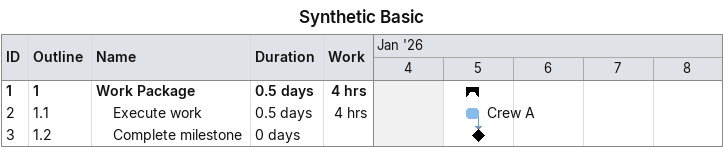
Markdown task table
Synthetic Basic

| ID | WBS | Task | Duration | Start | Finish | Predecessors | Resources | Work (h) |
|---|---|---|---|---|---|---|---|---|
| 1 | 1 | **Work Package** | 0.5d | 2026-01-05 | 2026-01-05 |  |  | 4 |
| 2 | 1.1 | Execute work | 0.5d | 2026-01-05 | 2026-01-05 |  | Crew A | 4 |
| 3 | 1.2 | Complete milestone | 0d | 2026-01-05 | 2026-01-05 | 2 |  |  |
